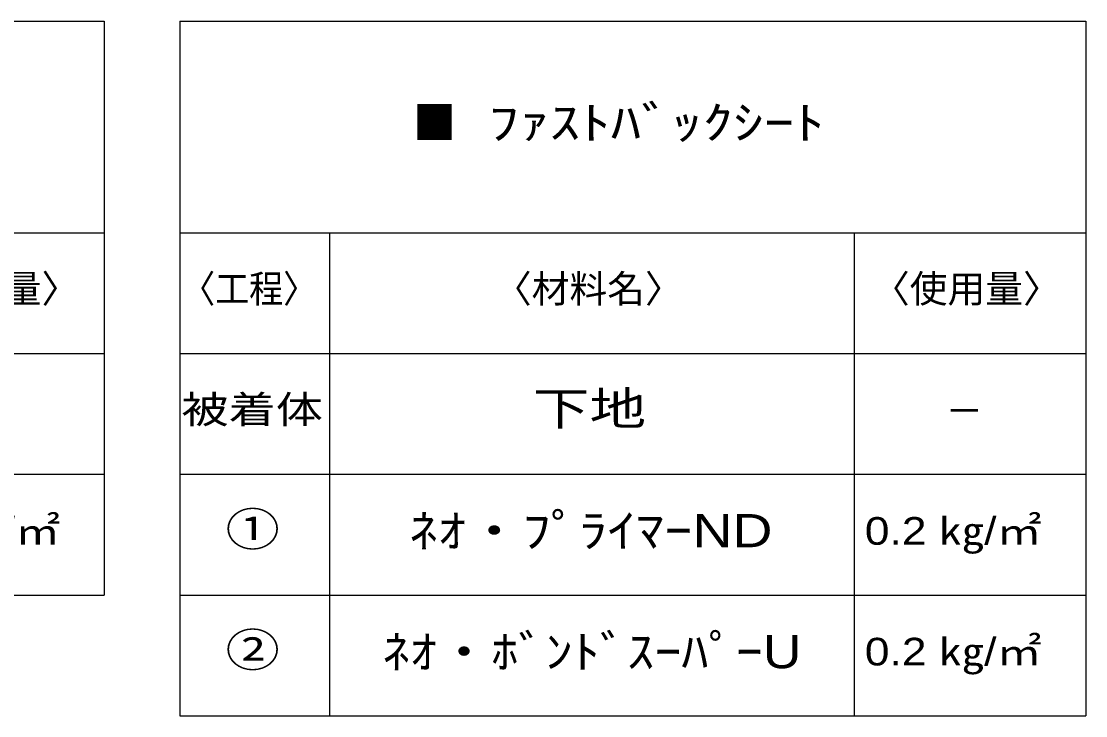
# Model space of a CAD drawing. Units: millimetres, scale not verified. Extents: x -113 to 82, y -64 to 50.
# Drawn here: x -16.2 to 54.3, y -63.6 to -17.6 of the extents above; entities that cross this region are included whole.
import ezdxf
from ezdxf.enums import TextEntityAlignment as Align

# ---------------------------------------------------------------- set-up
doc = ezdxf.new("R2010")
doc.units = ezdxf.units.MM
doc.header["$LTSCALE"] = 0.1
doc.layers.add('0-2_Z_O-文字', color=134, linetype='Continuous')
doc.styles.add('HGPｺﾞｼｯｸM', font='')
doc.styles.get('HGPｺﾞｼｯｸM').set_extended_font_data('HGPｺﾞｼｯｸM')

msp = doc.modelspace()

# ---------------------------------------------------------------- linework, layer by layer
at = {"layer": '0-2_Z_O-文字'}
for p, q in [((-70.7005, -17.5882), (-10.7005, -17.5882)), ((-10.7005, -17.5882), (-10.7005, -55.6146)), ((-5.7005, -17.5882), (54.2995, -17.5882)), ((-5.7005, -17.5882), (-5.7005, -63.6146)), ((54.2995, -17.5882), (54.2995, -63.6146)), ((-70.7005, -31.6146), (-10.7005, -31.6146)), ((-5.7005, -31.6146), (54.2995, -31.6146)), ((-70.7005, -39.6146), (-10.7005, -39.6146)), ((-5.7005, -39.6146), (54.2995, -39.6146)), ((-70.7005, -47.6146), (-10.7005, -47.6146)), ((-5.7005, -47.6146), (54.2995, -47.6146)), ((-70.7005, -55.6146), (-10.7005, -55.6146)), ((-5.7005, -55.6146), (54.2995, -55.6146)), ((-5.7005, -63.6146), (54.2995, -63.6146))]:
    msp.add_line(p, q, dxfattribs=at)
at = {"layer": '0-2_Z_O-文字', "color": 1}
for p, q in [((4.2287, -31.6146), (4.2287, -63.6146)), ((38.9727, -31.6146), (38.9727, -63.6146))]:
    msp.add_line(p, q, dxfattribs=at)

# ---------------------------------------------------------------- texts
at = {"layer": '0-2_Z_O-文字', "color": 161, "style": 'HGPｺﾞｼｯｸM', "width": 0.95}
msp.add_text('■', height=2.199, dxfattribs=at).set_placement((9.7411, -26.0633), align=Align.BOTTOM_LEFT)
at = {"layer": '0-2_Z_O-文字', "style": 'HGPｺﾞｼｯｸM'}
for s, height, width, p in [(' ﾌｧｽﾄﾊﾞｯｸｼｰﾄ', 2.199, 1.35, (13.6396, -26.0633)), ('〈工程〉', 1.833, 0.9, (-5.6027, -36.7822)), ('被着体', 1.833, 1.25, (-5.59, -44.7822)), ('下地', 2.199, 1.25, (17.687, -45.008)), ('①', 2.199, 1.2, (-2.6699, -53.0157)), ('ﾈｵ・ﾌﾟﾗｲﾏｰND', 2.199, 1.25, (9.5017, -53.107)), ('0.2 ㎏/㎡', 1.833, 1.2, (-25.3309, -52.8329)), ('0.2 ㎏/㎡', 1.833, 1.2, (39.6691, -52.8329)), ('②', 2.199, 1.2, (-2.6699, -61.0157)), ('ﾈｵ・ﾎﾞﾝﾄﾞｽｰﾊﾟｰU', 2.199, 1.2, (7.7276, -61.1299)), ('0.2 ㎏/㎡', 1.833, 1.2, (39.6691, -60.8329))]:
    msp.add_text(s, height=height, dxfattribs=dict(at, width=width)).set_placement(p, align=Align.BOTTOM_LEFT)
for s, p in [('〈使用量〉', (-24.855, -36.7822)), ('〈材料名〉', (15.1096, -36.7822)), ('〈使用量〉', (40.145, -36.7822)), ('－', (45.0181, -44.8646))]:
    msp.add_text(s, height=1.833, dxfattribs=at).set_placement(p, align=Align.BOTTOM_LEFT)

doc.saveas('drawing.dxf')
